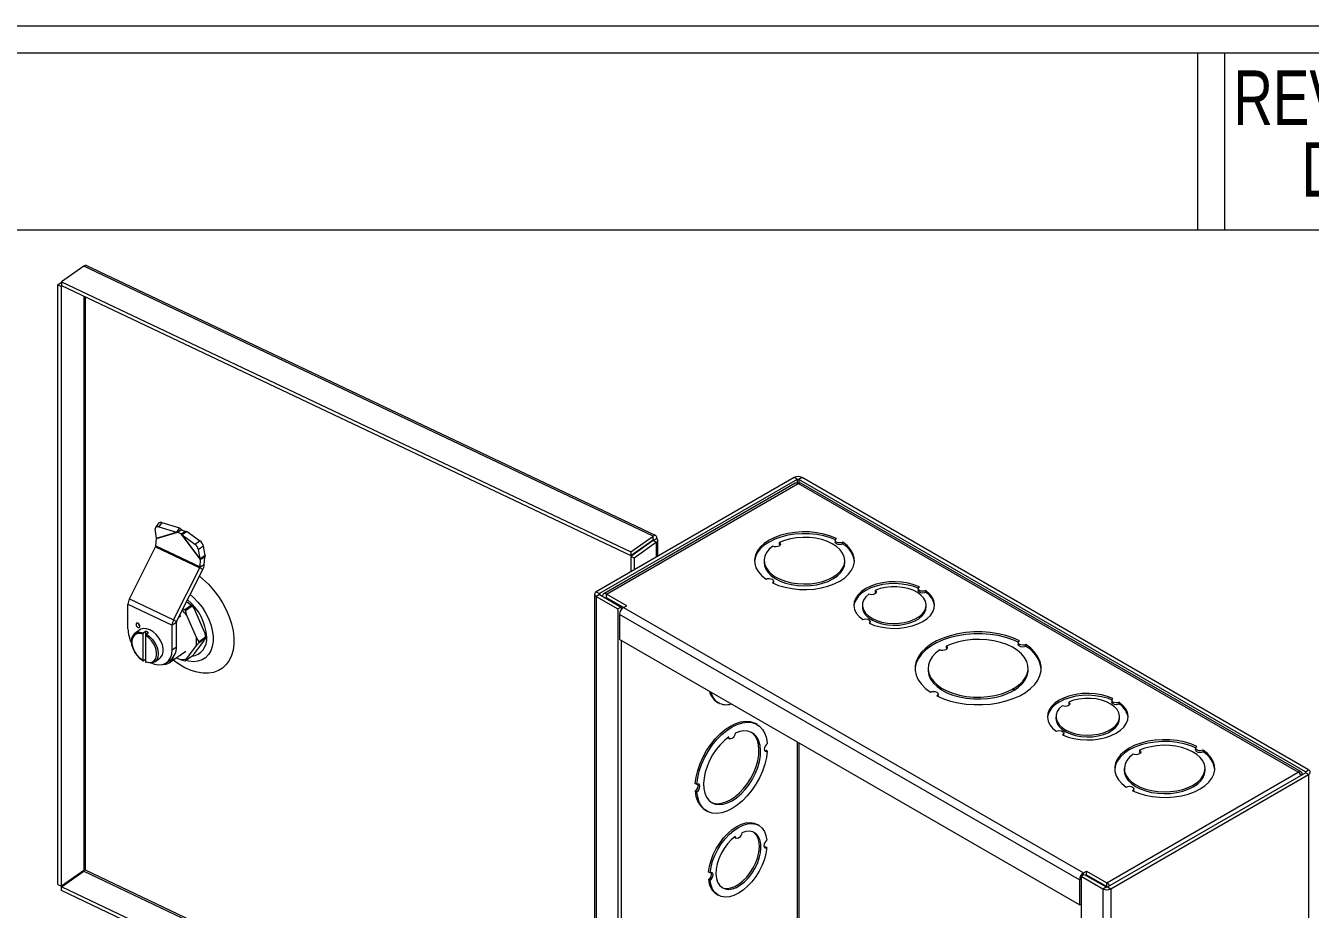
# Model space of a CAD drawing. Header units: inches. Extents: x 0.8 to 54.4, y 0.9 to 35.
# Drawn here: x 38.81 to 48.38, y 28.41 to 34.99 of the extents above; entities that cross this region are included whole.
import ezdxf

# ---------------------------------------------------------------- set-up
doc = ezdxf.new("R2010")
doc.units = ezdxf.units.IN
doc.header["$LTSCALE"] = 3.25
doc.header["$MEASUREMENT"] = 0
doc.styles.add('SLDTEXTSTYLE0', font='TXT', dxfattribs={"width": 0.75})

# ---------------------------------------------------------------- blocks, each defined once
blk = doc.blocks.new('SW_NOTE_3')
at = {"color": 0, "linetype": 'Continuous', "lineweight": 0, "ltscale": 3.25, "char_height": 0.40625, "attachment_point": 1, "style": 'SLDTEXTSTYLE0'}
for s, insert in [('REVISION', (0, 0.5237)), ('DATE', (0.5077, -0.0105))]:
    blk.add_mtext(s, dxfattribs=dict(at, insert=insert))

msp = doc.modelspace()

# ---------------------------------------------------------------- linework, layer by layer
at = {"color": 7, "linetype": 'Continuous', "lineweight": 0, "ltscale": 3.25}
for p, q in [((0.8166, 34.993), (54.4416, 34.993)), ((1.0181, 34.7915), (54.2401, 34.7915)), ((47.5386, 33.472), (47.5386, 34.7915)), ((47.7401, 33.472), (47.7401, 34.7915)), ((1.0181, 33.472), (54.2401, 33.472))]:
    msp.add_line(p, q, dxfattribs=at)
at = {"color": 7, "linetype": 'Continuous', "lineweight": 15, "ltscale": 3.25}
for p, q in [((39.2472, 33.2033), (39.0804, 33.0861)), ((43.4846, 31.1928), (39.2472, 33.2033)), ((43.5025, 31.1964), (39.2651, 33.2069)), ((39.0545, 33.0644), (39.0804, 33.0826)), ((39.0804, 33.0861), (39.0804, 33.0587)), ((39.0804, 33.0861), (43.3178, 31.0756)), ((39.0545, 28.599), (39.0545, 33.0644)), ((39.0545, 33.0644), (39.0804, 33.0521)), ((39.0804, 33.0587), (43.3178, 31.0482)), ((39.0804, 33.0521), (39.0861, 33.056)), ((39.0804, 28.5867), (39.0804, 33.0521)), ((44.5333, 31.6282), (43.0602, 30.7778)), ((44.557, 31.6145), (43.0839, 30.7641)), ((44.5419, 31.5859), (43.1163, 30.7629)), ((43.1372, 30.7608), (44.5628, 31.5838)), ((44.557, 31.6145), (44.5333, 31.6282)), ((48.2864, 29.4342), (44.5628, 31.5838)), ((44.5923, 31.6282), (44.5685, 31.6145)), ((48.3397, 29.4375), (44.5685, 31.6145)), ((48.3073, 29.4362), (44.5836, 31.5859)), ((48.3634, 29.4512), (44.5923, 31.6282)), ((39.8034, 31.2882), (39.7812, 31.256)), ((39.8277, 31.2927), (39.8054, 31.2605)), ((39.8277, 31.2927), (39.9596, 31.2539)), ((39.7889, 31.1774), (39.7791, 31.2456)), ((39.783, 31.1188), (39.7866, 31.1739)), ((39.7866, 31.1739), (39.9461, 31.2215)), ((39.7866, 31.1739), (39.7889, 31.1774)), ((39.7889, 31.1774), (39.9373, 31.2217)), ((39.8054, 31.2605), (39.9373, 31.2217)), ((39.9596, 31.2539), (39.9373, 31.2217)), ((39.9373, 31.2217), (39.9461, 31.2215)), ((39.9769, 31.2397), (39.9461, 31.2215)), ((39.9461, 31.2215), (39.9719, 31.2093)), ((39.9596, 31.2539), (39.9769, 31.2397)), ((40.0028, 31.2274), (39.9719, 31.2093)), ((40.1159, 31.0177), (39.9719, 31.2093)), ((39.9719, 31.2093), (39.9796, 31.2016)), ((39.9769, 31.2397), (40.0028, 31.2274)), ((40.0169, 31.2267), (39.9796, 31.2016)), ((40.1136, 31.0233), (39.9796, 31.2016)), ((39.9796, 31.2016), (40.0735, 31.1333)), ((40.0028, 31.2274), (40.0169, 31.2267)), ((40.0169, 31.2267), (40.1108, 31.1584)), ((43.3178, 31.0756), (43.4846, 31.1928)), ((43.4846, 31.1653), (43.4846, 31.1928)), ((43.4898, 31.1623), (43.5106, 31.177)), ((43.5106, 31.177), (43.5111, 31.1773)), ((39.586, 30.7248), (39.7815, 31.1137)), ((39.7815, 31.1137), (40.1109, 30.9574)), ((39.783, 31.1188), (40.1123, 30.9626)), ((40.0735, 31.1333), (40.1108, 31.1584)), ((40.1368, 31.1187), (40.0995, 31.0936)), ((40.1136, 31.0233), (40.0995, 31.0936)), ((40.1508, 31.0484), (40.1368, 31.1187)), ((43.3178, 31.0482), (43.4846, 31.1653)), ((43.4846, 31.1587), (43.3178, 31.0415)), ((43.3178, 31.0756), (43.3178, 31.0482)), ((43.5105, 31.1464), (43.3437, 31.0292)), ((43.4898, 31.1623), (43.4841, 31.165)), ((43.4846, 31.1587), (43.5105, 31.1464)), ((43.52, 31.0433), (43.52, 31.1617)), ((44.4235, 31.1452), (44.4235, 31.1315)), ((44.4235, 31.1315), (44.43, 31.1253)), ((44.8401, 31.1616), (44.8401, 31.1479)), ((44.8968, 31.1334), (44.8968, 31.1471)), ((40.1123, 30.9626), (40.1159, 31.0177)), ((40.1123, 30.9626), (40.1432, 30.9808)), ((40.1508, 31.0484), (40.1136, 31.0233)), ((40.1136, 31.0233), (40.1159, 31.0177)), ((40.1468, 31.0359), (40.1159, 31.0177)), ((40.1432, 30.9808), (40.1468, 31.0359)), ((40.1508, 31.0484), (40.1468, 31.0359)), ((43.3437, 31.0292), (43.3178, 31.0415)), ((43.3178, 31.0415), (43.3178, 30.9266)), ((43.3437, 31.0292), (43.3437, 30.9415)), ((44.3103, 31.0096), (44.3103, 30.9959)), ((44.911, 30.9959), (44.911, 31.0096)), ((39.9153, 30.5686), (40.1109, 30.9574)), ((39.9372, 30.5558), (40.1327, 30.9446)), ((40.1327, 30.9446), (40.1109, 30.9574)), ((44.3812, 30.8438), (44.3807, 30.8405)), ((44.3812, 30.8438), (44.3812, 30.8576)), ((45.137, 30.7885), (45.137, 30.7748)), ((45.4575, 30.8016), (45.4575, 30.7879)), ((39.586, 30.7248), (39.9153, 30.5686)), ((40.0238, 30.6953), (40.0105, 30.7016)), ((40.0238, 30.6953), (40.0487, 30.6774)), ((43.048, 30.7608), (43.048, 26.3379)), ((43.0602, 30.7778), (43.0839, 30.7641)), ((43.0839, 30.7575), (43.0602, 30.7438)), ((43.0602, 30.7438), (43.2222, 30.6503)), ((43.0602, 30.7438), (43.0602, 26.3209)), ((43.0839, 30.7575), (43.246, 30.664)), ((43.2873, 30.6741), (43.1372, 30.7608)), ((43.1372, 30.7334), (43.1372, 30.7608)), ((43.2636, 30.6604), (43.1372, 30.7334)), ((45.137, 30.7748), (45.1431, 30.7689)), ((45.5139, 30.7733), (45.5139, 30.787)), ((39.5754, 30.6846), (39.9047, 30.5283)), ((39.5754, 30.5027), (39.5754, 30.6846)), ((39.9543, 30.5898), (39.9694, 30.6004)), ((39.9995, 30.6429), (39.9834, 30.6477)), ((40.0487, 30.6774), (39.9995, 30.6429)), ((40.0033, 30.6388), (40.0525, 30.6733)), ((40.0132, 30.6005), (40.0033, 30.6388)), ((40.0844, 30.4364), (40.0132, 30.6005)), ((40.0525, 30.6733), (40.0727, 30.6423)), ((40.1439, 30.4782), (40.0727, 30.6423)), ((43.246, 30.664), (43.2222, 30.6503)), ((43.2222, 30.6503), (43.2222, 26.2273)), ((46.6575, 28.6331), (43.2341, 30.6093)), ((43.2341, 30.6093), (43.2341, 30.4223)), ((43.246, 30.664), (43.246, 30.6435)), ((43.2636, 30.6604), (43.2873, 30.6741)), ((43.2636, 30.6604), (46.687, 28.6841)), ((45.042, 30.679), (45.042, 30.6653)), ((45.516, 30.6653), (45.516, 30.679)), ((39.9357, 30.5501), (39.9047, 30.5283)), ((39.9047, 30.3464), (39.9047, 30.5283)), ((39.9153, 30.5686), (39.9372, 30.5558)), ((39.9357, 30.3681), (39.9357, 30.5501)), ((45.1005, 30.5427), (45.1001, 30.5397)), ((45.1005, 30.5427), (45.1005, 30.5564)), ((39.6644, 30.4939), (39.6276, 30.468)), ((39.6855, 30.462), (39.6855, 30.2666)), ((39.6907, 30.4723), (39.7068, 30.4837)), ((39.7068, 30.4837), (39.7068, 30.2749)), ((39.7073, 30.2562), (39.7073, 30.4517)), ((39.7286, 30.4734), (39.7124, 30.462)), ((40.0727, 30.322), (40.1439, 30.4185)), ((40.1046, 30.4054), (40.0844, 30.4364)), ((40.1537, 30.4399), (40.1046, 30.4054)), ((40.1046, 30.4007), (40.1537, 30.4353)), ((40.1439, 30.4782), (40.1537, 30.4399)), ((40.1537, 30.4353), (40.1439, 30.4185)), ((46.6575, 28.446), (43.2341, 30.4223)), ((43.246, 30.4154), (43.246, 26.4485)), ((39.8843, 30.2502), (40.0064, 30.336)), ((39.9047, 30.3464), (39.9357, 30.3681)), ((40.0132, 30.2802), (40.0844, 30.3767)), ((40.0727, 30.322), (40.0525, 30.298)), ((40.0844, 30.3767), (40.1046, 30.4007)), ((45.665, 30.3732), (45.665, 30.3595)), ((46.2015, 30.3997), (46.2015, 30.386)), ((46.2585, 30.3717), (46.2585, 30.3854)), ((39.7068, 30.2749), (39.6907, 30.2635)), ((39.7033, 30.2724), (39.7073, 30.2695)), ((39.7755, 30.2575), (39.8123, 30.2833)), ((39.8409, 30.2391), (39.8473, 30.236)), ((39.8626, 30.2501), (39.8935, 30.2719)), ((39.9364, 30.2868), (39.9643, 30.2736)), ((39.9643, 30.2736), (39.9995, 30.2629)), ((40.0525, 30.298), (40.0033, 30.2634)), ((40.0033, 30.2634), (40.0132, 30.2802)), ((45.5309, 30.208), (45.5309, 30.1943)), ((46.2757, 30.1943), (46.2757, 30.208)), ((46.1638, 30.0544), (46.1638, 30.0407)), ((46.1695, 30.0577), (46.1695, 30.044)), ((43.9576, 29.9583), (43.9694, 29.9515)), ((45.6051, 30.0026), (45.6045, 29.9989)), ((45.6051, 30.0026), (45.6051, 30.0163)), ((46.5772, 29.9572), (46.5772, 29.9435)), ((46.5772, 29.9435), (46.5833, 29.9375)), ((46.8977, 29.9702), (46.8977, 29.9565)), ((46.9541, 29.9419), (46.9541, 29.9557)), ((46.4822, 29.8476), (46.4822, 29.8339)), ((46.9561, 29.8339), (46.9561, 29.8476)), ((44.2579, 29.79), (44.246, 29.7968)), ((44.0429, 29.6902), (44.0406, 29.6921)), ((44.0429, 29.6902), (44.0548, 29.6834)), ((46.5406, 29.7113), (46.5402, 29.7084)), ((46.5406, 29.7113), (46.5406, 29.725)), ((44.334, 29.5912), (44.3221, 29.5981)), ((47.1046, 29.5974), (47.1046, 29.5837)), ((47.1046, 29.5837), (47.1111, 29.5775)), ((47.5212, 29.6138), (47.5212, 29.6001)), ((47.5779, 29.5857), (47.5779, 29.5994)), ((46.9914, 29.4618), (46.9914, 29.4481)), ((47.5921, 29.4481), (47.5921, 29.4618)), ((48.3397, 29.4375), (48.3634, 29.4512)), ((46.8609, 28.6112), (48.2864, 29.4342)), ((46.8666, 28.5804), (48.3397, 29.4308)), ((46.8904, 28.5667), (48.3634, 29.4171)), ((48.3634, 29.4171), (48.3397, 29.4308)), ((48.3634, 29.4171), (48.3634, 24.9942)), ((43.8095, 29.3437), (43.7976, 29.3505)), ((43.8095, 29.2885), (43.7976, 29.2953)), ((47.0623, 29.2961), (47.0618, 29.2927)), ((47.0623, 29.2961), (47.0623, 29.3098)), ((43.8737, 29.1518), (43.8856, 29.1449)), ((44.2698, 29.0387), (44.2579, 29.0456)), ((44.0908, 28.9496), (44.0889, 28.951)), ((44.0908, 28.9496), (44.1027, 28.9428)), ((44.3102, 28.8772), (44.3188, 28.8797)), ((44.3306, 28.8728), (44.3188, 28.8797)), ((39.2472, 28.7038), (39.0804, 28.5867)), ((39.0804, 28.58), (39.2472, 28.6972)), ((43.9086, 28.6844), (43.8967, 28.6912)), ((46.687, 28.6841), (46.7107, 28.6979)), ((46.7107, 28.6979), (46.8609, 28.6112)), ((46.7107, 28.6704), (46.7107, 28.6979)), ((39.0545, 28.599), (39.0804, 28.5867)), ((43.9086, 28.6292), (43.8967, 28.636)), ((46.6575, 28.6331), (46.6575, 28.446)), ((46.6694, 28.6603), (46.6931, 28.674)), ((46.6694, 28.6603), (46.8314, 28.5667)), ((46.6694, 28.6603), (46.6694, 24.2373)), ((46.6931, 28.674), (46.8551, 28.5804)), ((46.705, 28.6671), (46.7107, 28.6704)), ((46.7107, 28.6704), (46.8609, 28.5838)), ((46.8609, 28.5838), (46.8609, 28.6112)), ((43.048, 26.6975), (39.0804, 28.58)), ((39.0804, 28.5526), (39.0804, 28.58)), ((43.048, 26.6701), (39.0804, 28.5526)), ((43.9576, 28.5253), (43.9694, 28.5185)), ((46.8314, 28.5667), (46.8551, 28.5804)), ((46.8314, 28.5667), (46.8314, 24.1438)), ((46.8666, 28.5804), (46.8904, 28.5667)), ((46.8904, 28.5667), (46.8904, 24.1438)), ((46.6575, 28.446), (46.6694, 28.4528))]:
    msp.add_line(p, q, dxfattribs=at)
at = {"color": 8, "linetype": 'Continuous', "lineweight": 15, "ltscale": 3.25}
for p, q in [((39.2472, 32.9795), (39.2472, 28.7038)), ((39.2587, 28.7045), (39.2587, 32.9741)), ((44.557, 31.6145), (44.557, 31.5865)), ((44.5685, 31.6145), (44.5685, 31.5865)), ((43.4835, 31.1646), (43.4835, 31.1579)), ((43.5105, 31.0378), (43.5105, 31.1464)), ((43.0839, 30.7641), (43.0839, 30.7575)), ((43.1372, 30.7334), (43.1314, 30.7301)), ((44.557, 29.6585), (44.557, 27.3579)), ((44.5685, 29.6519), (44.5685, 27.3579)), ((48.3397, 29.4375), (48.3397, 29.4308)), ((39.2472, 28.6972), (43.048, 26.8938)), ((43.048, 26.9066), (39.2587, 28.7045)), ((46.6694, 28.6399), (46.6575, 28.6331)), ((46.687, 28.6704), (46.687, 28.6841))]:
    msp.add_line(p, q, dxfattribs=at)
at = {"color": 7, "linetype": 'Continuous', "lineweight": 15, "ltscale": 3.25, "flags": 128}
for points in [[(39.8054, 31.2605), (39.7997, 31.2618), (39.7943, 31.2621), (39.7895, 31.2614), (39.7854, 31.2598), (39.7822, 31.2573), (39.7801, 31.254), (39.779, 31.2501), (39.7791, 31.2456)], [(43.5111, 31.1773), (43.5106, 31.1836), (43.5091, 31.1889), (43.5066, 31.1931), (43.5033, 31.1959), (43.4993, 31.1974), (43.4947, 31.1973), (43.4898, 31.1957), (43.4846, 31.1928)], [(44.8406, 31.1649), (44.8042, 31.1795), (44.7551, 31.194), (44.703, 31.2041), (44.6487, 31.2097), (44.5937, 31.2106), (44.539, 31.2068), (44.4859, 31.1984), (44.4356, 31.1856), (44.389, 31.1686), (44.3473, 31.1479), (44.3114, 31.1238), (44.282, 31.0969), (44.2597, 31.0678), (44.2452, 31.0372), (44.2386, 31.0056), (44.2384, 31.0027)], [(44.849, 31.1748), (44.8042, 31.1932), (44.7551, 31.2077), (44.703, 31.2178), (44.6487, 31.2234), (44.5937, 31.2243), (44.539, 31.2205), (44.4859, 31.2121), (44.4356, 31.1993), (44.389, 31.1823), (44.3473, 31.1616), (44.3114, 31.1375), (44.282, 31.1106), (44.2597, 31.0815), (44.2452, 31.0509), (44.2386, 31.0193), (44.2402, 30.9876), (44.2499, 30.9563), (44.2674, 30.9261), (44.2925, 30.8978), (44.3245, 30.872)], [(44.3757, 31.1176), (44.349, 31.0947), (44.3289, 31.0696), (44.3159, 31.0431), (44.3105, 31.0156), (44.3126, 30.988), (44.3223, 30.961), (44.3393, 30.9352), (44.3632, 30.9113), (44.3934, 30.8899), (44.429, 30.8715), (44.4693, 30.8566), (44.5132, 30.8456), (44.5595, 30.8387), (44.6071, 30.8362), (44.6549, 30.8381), (44.7015, 30.8443), (44.7457, 30.8547), (44.7866, 30.8691), (44.823, 30.887), (44.854, 30.908), (44.8789, 30.9316), (44.8969, 30.9571), (44.9077, 30.984), (44.911, 31.0116), (44.9066, 31.0391), (44.8947, 31.0658), (44.8757, 31.0912), (44.8499, 31.1144), (44.818, 31.135), (44.7809, 31.1524), (44.7395, 31.1662), (44.6948, 31.176), (44.6479, 31.1816), (44.6001, 31.1828), (44.5526, 31.1797), (44.5066, 31.1722), (44.4632, 31.1606), (44.4235, 31.1452)], [(44.8968, 31.1471), (44.8858, 31.1433), (44.8732, 31.142), (44.8607, 31.1436), (44.85, 31.1478), (44.8428, 31.1539), (44.8401, 31.1611), (44.8423, 31.1684), (44.849, 31.1748)], [(43.4898, 31.1623), (43.4897, 31.1636), (43.4894, 31.1646), (43.4889, 31.1654), (43.4883, 31.166), (43.4875, 31.1662), (43.4866, 31.1662), (43.4856, 31.1659), (43.4846, 31.1653)], [(44.3723, 30.8444), (44.4171, 30.8259), (44.4661, 30.8114), (44.5183, 30.8013), (44.5725, 30.7957), (44.6276, 30.7948), (44.6822, 30.7986), (44.7353, 30.807), (44.7857, 30.8198), (44.8323, 30.8368), (44.874, 30.8576), (44.9099, 30.8816), (44.9393, 30.9085), (44.9615, 30.9376), (44.9761, 30.9682), (44.9827, 30.9998), (44.9811, 31.0316), (44.9714, 31.0629), (44.9539, 31.093), (44.9288, 31.1213), (44.8968, 31.1471)], [(44.4235, 31.1452), (44.4301, 31.1389), (44.4321, 31.1316), (44.4293, 31.1244), (44.4222, 31.1184), (44.4117, 31.1142), (44.3992, 31.1126), (44.3866, 31.1138), (44.3757, 31.1176)], [(44.8968, 31.1334), (44.8858, 31.1296), (44.8732, 31.1283), (44.8607, 31.1299), (44.85, 31.134), (44.8428, 31.1402), (44.8401, 31.1474), (44.8401, 31.1479)], [(44.3103, 30.9959), (44.3126, 30.9743), (44.3223, 30.9473), (44.3393, 30.9215), (44.3632, 30.8976), (44.3934, 30.8761), (44.429, 30.8577), (44.4693, 30.8429), (44.5132, 30.8318), (44.5595, 30.825), (44.6071, 30.8225), (44.6549, 30.8244), (44.7015, 30.8306), (44.7457, 30.841), (44.7866, 30.8553), (44.823, 30.8732), (44.854, 30.8943), (44.8789, 30.9179), (44.8969, 30.9434), (44.9077, 30.9703), (44.911, 30.9959)], [(40.1073, 30.894), (40.1331, 30.8728), (40.1746, 30.8338), (40.2133, 30.7906), (40.2487, 30.744), (40.2802, 30.6946), (40.3073, 30.6434), (40.3295, 30.5912), (40.3465, 30.5387), (40.358, 30.487), (40.3638, 30.4368), (40.3638, 30.3889), (40.358, 30.3442), (40.3465, 30.3033), (40.3295, 30.267), (40.3073, 30.2358), (40.2802, 30.2103), (40.2487, 30.1909), (40.2133, 30.1778), (40.1746, 30.1714), (40.1331, 30.1717), (40.0897, 30.1787), (40.045, 30.1922), (39.9997, 30.2122), (39.9547, 30.2382), (39.9113, 30.2691)], [(44.3245, 30.872), (44.3354, 30.8759), (44.3481, 30.8771), (44.3606, 30.8755), (44.3713, 30.8714), (44.3784, 30.8652), (44.3812, 30.858), (44.379, 30.8507), (44.3723, 30.8444)], [(45.4661, 30.8146), (45.4258, 30.8303), (45.3816, 30.842), (45.3347, 30.8494), (45.2864, 30.8523), (45.2379, 30.8508), (45.1904, 30.8447), (45.1453, 30.8343), (45.1037, 30.8198), (45.0666, 30.8016), (45.0351, 30.7802), (45.0101, 30.7562), (44.992, 30.7301), (44.9815, 30.7028), (44.9787, 30.6747), (44.9839, 30.6468), (44.9967, 30.6198), (45.017, 30.5943), (45.0441, 30.571)], [(45.4579, 30.8046), (45.4258, 30.8166), (45.3816, 30.8283), (45.3347, 30.8357), (45.2864, 30.8386), (45.2379, 30.8371), (45.1904, 30.831), (45.1453, 30.8206), (45.1037, 30.8061), (45.0666, 30.7879), (45.0351, 30.7665), (45.0101, 30.7425), (44.992, 30.7164), (44.9815, 30.689), (44.9789, 30.6721)], [(45.0893, 30.761), (45.0667, 30.7398), (45.0512, 30.7167), (45.0431, 30.6923), (45.0429, 30.6675), (45.0504, 30.643), (45.0654, 30.6197), (45.0875, 30.5984), (45.1159, 30.5798), (45.1496, 30.5644), (45.1876, 30.5528), (45.2286, 30.5453), (45.2713, 30.5423), (45.3143, 30.5437), (45.356, 30.5496), (45.3953, 30.5598), (45.4307, 30.5739), (45.4611, 30.5914), (45.4855, 30.6119), (45.5031, 30.6345), (45.5133, 30.6587), (45.5159, 30.6834), (45.5106, 30.7081), (45.4977, 30.7318), (45.4775, 30.7537), (45.4509, 30.7732), (45.4186, 30.7896), (45.3817, 30.8023), (45.3414, 30.811), (45.299, 30.8153), (45.256, 30.8152), (45.2138, 30.8105), (45.1737, 30.8015), (45.137, 30.7885)], [(45.137, 30.7885), (45.1434, 30.7822), (45.1453, 30.775), (45.1425, 30.7679), (45.1354, 30.7619), (45.1249, 30.7578), (45.1126, 30.7562), (45.1002, 30.7573), (45.0893, 30.761)], [(45.5139, 30.787), (45.503, 30.7833), (45.4904, 30.7821), (45.478, 30.7837), (45.4674, 30.7878), (45.4603, 30.7939), (45.4575, 30.8011), (45.4596, 30.8083), (45.4661, 30.8146)], [(45.5139, 30.7733), (45.503, 30.7695), (45.4904, 30.7684), (45.478, 30.77), (45.4674, 30.7741), (45.4603, 30.7802), (45.4575, 30.7873), (45.4575, 30.7879)], [(45.0919, 30.5434), (45.1322, 30.5277), (45.1764, 30.516), (45.2233, 30.5086), (45.2716, 30.5057), (45.3201, 30.5072), (45.3676, 30.5133), (45.4127, 30.5237), (45.4543, 30.5382), (45.4914, 30.5564), (45.5229, 30.5778), (45.548, 30.6018), (45.566, 30.6279), (45.5765, 30.6553), (45.5793, 30.6833), (45.5741, 30.7112), (45.5613, 30.7382), (45.541, 30.7637), (45.5139, 30.787)], [(45.042, 30.6653), (45.0429, 30.6537), (45.0504, 30.6293), (45.0654, 30.606), (45.0875, 30.5847), (45.1159, 30.5661), (45.1496, 30.5507), (45.1876, 30.5391), (45.2286, 30.5316), (45.2713, 30.5286), (45.3143, 30.53), (45.356, 30.5359), (45.3953, 30.5461), (45.4307, 30.5602), (45.4611, 30.5777), (45.4855, 30.5982), (45.5031, 30.6208), (45.5133, 30.6449), (45.516, 30.6653)], [(39.6499, 30.5129), (39.6553, 30.5114), (39.6599, 30.5125), (39.663, 30.5159), (39.6641, 30.5212), (39.663, 30.5274), (39.6599, 30.5338), (39.6553, 30.5392), (39.6499, 30.543), (39.6444, 30.5444), (39.6398, 30.5433), (39.6367, 30.5399), (39.6356, 30.5347), (39.6367, 30.5284), (39.6398, 30.5221), (39.6444, 30.5166), (39.6499, 30.5129)], [(39.8123, 30.2833), (39.8201, 30.2901), (39.8313, 30.3073), (39.837, 30.3291), (39.837, 30.3545), (39.8313, 30.3818), (39.8201, 30.4095), (39.8042, 30.436), (39.7845, 30.4597), (39.7621, 30.4793), (39.7383, 30.4936), (39.7145, 30.5019), (39.6921, 30.5035), (39.6724, 30.4985), (39.6644, 30.4939)], [(45.0441, 30.571), (45.055, 30.5748), (45.0676, 30.5759), (45.08, 30.5743), (45.0906, 30.5702), (45.0977, 30.5641), (45.1005, 30.5569), (45.0984, 30.5497), (45.0919, 30.5434)], [(39.6907, 30.2635), (39.6672, 30.2805), (39.6457, 30.3024), (39.6275, 30.3278), (39.6137, 30.3553), (39.6051, 30.3832), (39.6021, 30.4099), (39.6051, 30.4338), (39.6137, 30.4536), (39.6275, 30.468), (39.6457, 30.4761), (39.6672, 30.4776), (39.6907, 30.4723)], [(39.6855, 30.462), (39.6617, 30.4669), (39.6403, 30.4643), (39.6229, 30.4544), (39.6105, 30.4379), (39.6041, 30.4159), (39.6041, 30.39), (39.6105, 30.3619), (39.6229, 30.3336), (39.6403, 30.3071), (39.6617, 30.2842), (39.6855, 30.2666)], [(39.7073, 30.2562), (39.731, 30.2514), (39.7524, 30.254), (39.7699, 30.2639), (39.7823, 30.2804), (39.7887, 30.3024), (39.7887, 30.3283), (39.7823, 30.3564), (39.7699, 30.3846), (39.7524, 30.4111), (39.731, 30.434), (39.7073, 30.4517)], [(39.7124, 30.462), (39.7359, 30.445), (39.7574, 30.4231), (39.7756, 30.3977), (39.7894, 30.3702), (39.798, 30.3423), (39.8009, 30.3156), (39.798, 30.2917), (39.7894, 30.2719), (39.7756, 30.2575), (39.7574, 30.2494), (39.7359, 30.2479), (39.7124, 30.2532)], [(46.2022, 30.4035), (46.1619, 30.4207), (46.1087, 30.4381), (46.0521, 30.4515), (45.9929, 30.4605), (45.9323, 30.4649), (45.8711, 30.4648), (45.8105, 30.4601), (45.7515, 30.4509), (45.695, 30.4373), (45.6421, 30.4196), (45.5936, 30.3981), (45.5503, 30.3731), (45.5131, 30.3451), (45.4824, 30.3146), (45.4589, 30.282), (45.443, 30.2479), (45.4348, 30.2129), (45.4338, 30.2012)], [(46.2106, 30.4131), (46.1619, 30.4344), (46.1087, 30.4518), (46.0521, 30.4652), (45.9929, 30.4742), (45.9323, 30.4786), (45.8711, 30.4785), (45.8105, 30.4738), (45.7515, 30.4646), (45.695, 30.451), (45.6421, 30.4333), (45.5936, 30.4118), (45.5503, 30.3869), (45.5131, 30.3589), (45.4824, 30.3283), (45.4589, 30.2957), (45.443, 30.2616), (45.4348, 30.2266), (45.4346, 30.1913), (45.4423, 30.1563), (45.4579, 30.1222), (45.481, 30.0895), (45.5113, 30.0588), (45.5482, 30.0306)], [(46.1695, 30.0577), (46.2043, 30.0814), (46.2328, 30.1078), (46.2544, 30.1363), (46.2686, 30.1663), (46.2752, 30.1971), (46.2741, 30.2282), (46.2652, 30.2589), (46.2487, 30.2885), (46.225, 30.3164), (46.1945, 30.342), (46.158, 30.3649), (46.1161, 30.3845), (46.0698, 30.4003), (46.02, 30.4122), (45.9678, 30.4198), (45.9142, 30.4229), (45.8604, 30.4216), (45.8075, 30.4158), (45.7566, 30.4056), (45.7088, 30.3913), (45.665, 30.3732)], [(46.2585, 30.3854), (46.2475, 30.3815), (46.2348, 30.3802), (46.2222, 30.3818), (46.2115, 30.3859), (46.2042, 30.3921), (46.2015, 30.3994), (46.2038, 30.4067), (46.2106, 30.4131)], [(39.7461, 30.2477), (39.7722, 30.2386), (39.8031, 30.2338), (39.8315, 30.2364), (39.8565, 30.2462), (39.877, 30.2629), (39.8922, 30.2857), (39.9016, 30.314), (39.9047, 30.3464)], [(45.6172, 30.3456), (45.5858, 30.3204), (45.561, 30.2927), (45.5435, 30.2633), (45.5334, 30.2328), (45.5311, 30.2017), (45.5365, 30.1708), (45.5497, 30.1407), (45.5702, 30.1119), (45.5977, 30.0852), (45.6316, 30.061), (45.6712, 30.0399), (45.7156, 30.0224), (45.764, 30.0087), (45.8152, 29.9992), (45.8684, 29.994), (45.9222, 29.9933), (45.9757, 29.9972), (46.0276, 30.0054), (46.0769, 30.0179), (46.1226, 30.0343), (46.1638, 30.0544)], [(45.596, 30.003), (45.6448, 29.9817), (45.6979, 29.9642), (45.7546, 29.9509), (45.8137, 29.9419), (45.8744, 29.9374), (45.9355, 29.9376), (45.9961, 29.9423), (46.0552, 29.9515), (46.1116, 29.9651), (46.1646, 29.9828), (46.2131, 30.0043), (46.2563, 30.0292), (46.2936, 30.0572), (46.3242, 30.0878), (46.3477, 30.1204), (46.3637, 30.1545), (46.3718, 30.1894), (46.3721, 30.2248), (46.3643, 30.2598), (46.3488, 30.2939), (46.3256, 30.3266), (46.2954, 30.3573), (46.2585, 30.3854)], [(45.665, 30.3732), (45.6717, 30.3669), (45.6738, 30.3596), (45.6711, 30.3524), (45.6639, 30.3462), (45.6533, 30.3421), (45.6408, 30.3405), (45.6281, 30.3418), (45.6172, 30.3456)], [(45.665, 30.3595), (45.6717, 30.3532), (45.6717, 30.3532)], [(46.2585, 30.3717), (46.2475, 30.3678), (46.2348, 30.3665), (46.2222, 30.368), (46.2115, 30.3722), (46.2042, 30.3784), (46.2015, 30.3857), (46.2015, 30.386)], [(45.5309, 30.1943), (45.5311, 30.188), (45.5365, 30.1571), (45.5497, 30.1269), (45.5702, 30.0982), (45.5977, 30.0715), (45.6316, 30.0473), (45.6712, 30.0262), (45.7156, 30.0087), (45.764, 29.995), (45.8152, 29.9854), (45.8684, 29.9803), (45.9222, 29.9796), (45.9757, 29.9834), (46.0276, 29.9917), (46.0769, 30.0041), (46.1226, 30.0206), (46.1638, 30.0407)], [(46.1695, 30.044), (46.2043, 30.0677), (46.2328, 30.0941), (46.2544, 30.1226), (46.2686, 30.1526), (46.2752, 30.1834), (46.2757, 30.1943)], [(45.5482, 30.0306), (45.5591, 30.0346), (45.5719, 30.0359), (45.5845, 30.0343), (45.5952, 30.0302), (45.6024, 30.024), (45.6051, 30.0167), (45.6029, 30.0093), (45.596, 30.003)], [(46.1638, 30.0544), (46.1629, 30.0551), (46.1626, 30.056), (46.1629, 30.0569), (46.1638, 30.0577), (46.1651, 30.0582), (46.1666, 30.0584), (46.1682, 30.0582), (46.1695, 30.0577)], [(46.9063, 29.9833), (46.8659, 29.9989), (46.8217, 30.0106), (46.7749, 30.018), (46.7265, 30.021), (46.678, 30.0194), (46.6306, 30.0133), (46.5854, 30.0029), (46.5438, 29.9884), (46.5068, 29.9702), (46.4753, 29.9489), (46.4502, 29.9248), (46.4322, 29.8988), (46.4216, 29.8714), (46.4189, 29.8434), (46.424, 29.8155), (46.4369, 29.7884), (46.4571, 29.7629), (46.4842, 29.7396)], [(46.8981, 29.9732), (46.8659, 29.9852), (46.8217, 29.9969), (46.7749, 30.0043), (46.7265, 30.0073), (46.678, 30.0057), (46.6306, 29.9996), (46.5854, 29.9892), (46.5438, 29.9747), (46.5068, 29.9565), (46.4753, 29.9351), (46.4502, 29.9111), (46.4322, 29.8851), (46.4216, 29.8577), (46.419, 29.8408)], [(46.5294, 29.9296), (46.5069, 29.9084), (46.4913, 29.8853), (46.4833, 29.8609), (46.483, 29.8361), (46.4905, 29.8116), (46.5055, 29.7884), (46.5276, 29.7671), (46.556, 29.7484), (46.5897, 29.733), (46.6278, 29.7214), (46.6688, 29.7139), (46.7115, 29.7109), (46.7544, 29.7123), (46.7962, 29.7183), (46.8354, 29.7284), (46.8708, 29.7425), (46.9012, 29.7601), (46.9256, 29.7805), (46.9433, 29.8032), (46.9535, 29.8273), (46.956, 29.8521), (46.9507, 29.8767), (46.9378, 29.9004), (46.9177, 29.9223), (46.891, 29.9418), (46.8587, 29.9582), (46.8218, 29.9709), (46.7815, 29.9796), (46.7391, 29.9839), (46.6961, 29.9838), (46.6539, 29.9791), (46.6138, 29.9702), (46.5772, 29.9572)], [(46.5772, 29.9572), (46.5835, 29.9509), (46.5854, 29.9437), (46.5826, 29.9366), (46.5755, 29.9305), (46.5651, 29.9264), (46.5528, 29.9248), (46.5403, 29.9259), (46.5294, 29.9296)], [(46.532, 29.712), (46.5724, 29.6964), (46.6165, 29.6847), (46.6634, 29.6772), (46.7118, 29.6743), (46.7603, 29.6759), (46.8077, 29.682), (46.8529, 29.6924), (46.8945, 29.7069), (46.9315, 29.725), (46.963, 29.7464), (46.9881, 29.7704), (47.0061, 29.7965), (47.0167, 29.8239), (47.0194, 29.8519), (47.0143, 29.8798), (47.0014, 29.9069), (46.9812, 29.9324), (46.9541, 29.9557)], [(46.9541, 29.9557), (46.9431, 29.9519), (46.9306, 29.9507), (46.9181, 29.9523), (46.9076, 29.9564), (46.9004, 29.9625), (46.8977, 29.9697), (46.8997, 29.9769), (46.9063, 29.9833)], [(46.9541, 29.9419), (46.9431, 29.9382), (46.9306, 29.937), (46.9181, 29.9386), (46.9076, 29.9427), (46.9004, 29.9488), (46.8977, 29.956), (46.8977, 29.9565)], [(46.4822, 29.8339), (46.483, 29.8224), (46.4905, 29.7979), (46.5055, 29.7747), (46.5276, 29.7534), (46.556, 29.7347), (46.5897, 29.7193), (46.6278, 29.7077), (46.6688, 29.7002), (46.7115, 29.6972), (46.7544, 29.6986), (46.7962, 29.7045), (46.8354, 29.7147), (46.8708, 29.7288), (46.9012, 29.7464), (46.9256, 29.7668), (46.9433, 29.7894), (46.9535, 29.8136), (46.9561, 29.8339)], [(43.7976, 29.3505), (43.804, 29.3986), (43.816, 29.4483), (43.8333, 29.4985), (43.8556, 29.5483), (43.8823, 29.5964), (43.9129, 29.6418), (43.9468, 29.6836), (43.9831, 29.7208), (44.021, 29.7527), (44.0599, 29.7784), (44.0987, 29.7975), (44.1367, 29.8095), (44.173, 29.8142), (44.2068, 29.8115), (44.2374, 29.8014), (44.246, 29.7968)], [(43.8095, 29.3437), (43.8159, 29.3917), (43.8279, 29.4414), (43.8452, 29.4917), (43.8675, 29.5414), (43.8942, 29.5895), (43.9248, 29.635), (43.9586, 29.6768), (43.9949, 29.714), (44.0329, 29.7458), (44.0717, 29.7715), (44.1106, 29.7906), (44.1485, 29.8027), (44.1848, 29.8074), (44.2187, 29.8046), (44.2493, 29.7945), (44.276, 29.7773), (44.2983, 29.7532), (44.3156, 29.723), (44.3276, 29.6871), (44.334, 29.6465)], [(44.0478, 29.6974), (44.0146, 29.6707), (43.9829, 29.6389), (43.9534, 29.6028), (43.9269, 29.5632), (43.9041, 29.5212), (43.8855, 29.4779), (43.8717, 29.4342), (43.8629, 29.3915), (43.8594, 29.3506), (43.8613, 29.3127), (43.8686, 29.2787), (43.881, 29.2496), (43.8982, 29.2259), (43.9198, 29.2084), (43.9453, 29.1974), (43.974, 29.1933), (44.0052, 29.1961), (44.038, 29.2059), (44.0717, 29.2222), (44.1054, 29.2448), (44.1383, 29.273), (44.1695, 29.3061), (44.1982, 29.3434), (44.2237, 29.3838), (44.2453, 29.4263), (44.2625, 29.4698), (44.2749, 29.5133), (44.2822, 29.5557), (44.2841, 29.5958), (44.2806, 29.6326), (44.2718, 29.6652), (44.258, 29.6929), (44.2394, 29.7148), (44.2166, 29.7304), (44.1901, 29.7394), (44.1606, 29.7415), (44.1288, 29.7366), (44.0956, 29.725)], [(46.4842, 29.7396), (46.4951, 29.7434), (46.5077, 29.7446), (46.5202, 29.743), (46.5307, 29.7388), (46.5379, 29.7328), (46.5406, 29.7256), (46.5386, 29.7183), (46.532, 29.712)], [(43.9158, 29.211), (43.9334, 29.2043), (43.9621, 29.2002), (43.9933, 29.203), (44.0262, 29.2127), (44.0599, 29.2291), (44.0936, 29.2516), (44.1264, 29.2799), (44.1576, 29.313), (44.1863, 29.3502), (44.2118, 29.3906), (44.2334, 29.4331), (44.2506, 29.4767), (44.263, 29.5202), (44.2703, 29.5625), (44.2722, 29.6026), (44.2687, 29.6394), (44.2599, 29.6721), (44.2461, 29.6997), (44.2275, 29.7217), (44.2158, 29.7308)], [(44.0956, 29.725), (44.0934, 29.7136), (44.0882, 29.7021), (44.0806, 29.6921), (44.0717, 29.6851), (44.0629, 29.6819), (44.0553, 29.6831), (44.05, 29.6885), (44.0478, 29.6974)], [(44.334, 29.6465), (44.3252, 29.6389), (44.3178, 29.6286), (44.3128, 29.6169), (44.3111, 29.6057), (44.3128, 29.5964), (44.3178, 29.5904), (44.3252, 29.5886), (44.334, 29.5912)], [(47.5217, 29.6172), (47.4853, 29.6318), (47.4363, 29.6462), (47.3841, 29.6563), (47.3299, 29.6619), (47.2748, 29.6628), (47.2202, 29.659), (47.1671, 29.6506), (47.1167, 29.6378), (47.0701, 29.6208), (47.0284, 29.6001), (46.9925, 29.576), (46.9631, 29.5491), (46.9409, 29.5201), (46.9263, 29.4894), (46.9197, 29.4579), (46.9195, 29.4549)], [(47.5301, 29.627), (47.4853, 29.6455), (47.4363, 29.6599), (47.3841, 29.6701), (47.3299, 29.6756), (47.2748, 29.6765), (47.2202, 29.6728), (47.1671, 29.6644), (47.1167, 29.6515), (47.0701, 29.6346), (47.0284, 29.6138), (46.9925, 29.5897), (46.9631, 29.5629), (46.9409, 29.5338), (46.9263, 29.5031), (46.9197, 29.4716), (46.9213, 29.4398), (46.931, 29.4085), (46.9485, 29.3784), (46.9736, 29.3501), (47.0056, 29.3242)], [(44.334, 29.5912), (44.3276, 29.5432), (44.3156, 29.4935), (44.2983, 29.4432), (44.276, 29.3935), (44.2493, 29.3454), (44.2187, 29.2999), (44.1848, 29.2582), (44.1485, 29.2209), (44.1106, 29.1891), (44.0717, 29.1634), (44.0329, 29.1443), (43.9949, 29.1323), (43.9586, 29.1276), (43.9248, 29.1303), (43.8942, 29.1404), (43.8675, 29.1577), (43.8452, 29.1817), (43.8279, 29.2119), (43.8159, 29.2478), (43.8095, 29.2885)], [(44.3133, 29.5954), (44.3133, 29.5954), (44.3221, 29.5981)], [(47.0568, 29.5698), (47.0301, 29.5469), (47.01, 29.5219), (46.9971, 29.4953), (46.9916, 29.4679), (46.9937, 29.4403), (47.0034, 29.4132), (47.0204, 29.3874), (47.0443, 29.3635), (47.0745, 29.3421), (47.1101, 29.3237), (47.1504, 29.3088), (47.1943, 29.2978), (47.2406, 29.2909), (47.2883, 29.2884), (47.336, 29.2903), (47.3826, 29.2965), (47.4269, 29.3069), (47.4677, 29.3213), (47.5041, 29.3392), (47.5352, 29.3602), (47.56, 29.3838), (47.578, 29.4094), (47.5888, 29.4363), (47.5921, 29.4638), (47.5877, 29.4913), (47.5759, 29.5181), (47.5568, 29.5434), (47.531, 29.5666), (47.4991, 29.5872), (47.462, 29.6046), (47.4206, 29.6184), (47.3759, 29.6282), (47.329, 29.6338), (47.2812, 29.6351), (47.2337, 29.6319), (47.1877, 29.6244), (47.1443, 29.6128), (47.1046, 29.5974)], [(47.0534, 29.2966), (47.0982, 29.2781), (47.1473, 29.2637), (47.1994, 29.2535), (47.2536, 29.2479), (47.3087, 29.247), (47.3633, 29.2508), (47.4164, 29.2592), (47.4668, 29.272), (47.5134, 29.289), (47.5551, 29.3098), (47.591, 29.3339), (47.6204, 29.3607), (47.6427, 29.3898), (47.6572, 29.4205), (47.6638, 29.452), (47.6622, 29.4838), (47.6525, 29.5151), (47.635, 29.5452), (47.6099, 29.5735), (47.5779, 29.5994)], [(47.1046, 29.5974), (47.1112, 29.5911), (47.1132, 29.5838), (47.1105, 29.5767), (47.1033, 29.5706), (47.0928, 29.5664), (47.0803, 29.5649), (47.0677, 29.566), (47.0568, 29.5698)], [(47.5779, 29.5994), (47.567, 29.5955), (47.5543, 29.5943), (47.5418, 29.5958), (47.5311, 29.6), (47.5239, 29.6061), (47.5212, 29.6134), (47.5234, 29.6207), (47.5301, 29.627)], [(47.5779, 29.5857), (47.567, 29.5818), (47.5543, 29.5806), (47.5418, 29.5821), (47.5311, 29.5863), (47.5239, 29.5924), (47.5212, 29.5996), (47.5212, 29.6001)], [(46.9914, 29.4481), (46.9937, 29.4266), (47.0034, 29.3995), (47.0204, 29.3737), (47.0443, 29.3498), (47.0745, 29.3284), (47.1101, 29.31), (47.1504, 29.2951), (47.1943, 29.2841), (47.2406, 29.2772), (47.2883, 29.2747), (47.336, 29.2766), (47.3826, 29.2828), (47.4269, 29.2932), (47.4677, 29.3076), (47.5041, 29.3255), (47.5352, 29.3465), (47.56, 29.3701), (47.578, 29.3957), (47.5888, 29.4226), (47.5921, 29.4481)], [(43.8095, 29.2885), (43.8183, 29.296), (43.8257, 29.3063), (43.8306, 29.318), (43.8324, 29.3293), (43.8306, 29.3386), (43.8257, 29.3445), (43.8183, 29.3463), (43.8095, 29.3437)], [(47.0056, 29.3242), (47.0165, 29.3281), (47.0292, 29.3293), (47.0417, 29.3277), (47.0524, 29.3236), (47.0596, 29.3175), (47.0623, 29.3102), (47.0601, 29.3029), (47.0534, 29.2966)], [(43.8967, 28.6912), (43.9033, 28.734), (43.9153, 28.7781), (43.9323, 28.8224), (43.9539, 28.8657), (43.9795, 28.907), (44.0085, 28.945), (44.0401, 28.9789), (44.0735, 29.0077), (44.1077, 29.0307), (44.142, 29.0473), (44.1754, 29.057), (44.2069, 29.0596), (44.2359, 29.055), (44.2579, 29.0456)], [(43.9086, 28.6844), (43.9152, 28.7271), (43.9272, 28.7712), (43.9442, 28.8155), (43.9658, 28.8589), (43.9914, 28.9001), (44.0204, 28.9382), (44.052, 28.972), (44.0854, 29.0008), (44.1196, 29.0238), (44.1539, 29.0404), (44.1872, 29.0501), (44.2188, 29.0527), (44.2478, 29.0481), (44.2734, 29.0365), (44.295, 29.0181), (44.3121, 28.9934), (44.324, 28.9631), (44.3306, 28.928)], [(44.0957, 28.9563), (44.0662, 28.9311), (44.0383, 28.9009), (44.0132, 28.8666), (43.9915, 28.8294), (43.9741, 28.7906), (43.9615, 28.7514), (43.9541, 28.713), (43.9521, 28.6768), (43.9556, 28.644), (43.9646, 28.6156), (43.9787, 28.5926), (43.9973, 28.5757), (44.0201, 28.5655), (44.0461, 28.5623), (44.0745, 28.5662), (44.1044, 28.5771), (44.1348, 28.5947), (44.1647, 28.6183), (44.1932, 28.6472), (44.2192, 28.6804), (44.2419, 28.7168), (44.2606, 28.7553), (44.2746, 28.7946), (44.2836, 28.8333), (44.2871, 28.8702), (44.2852, 28.9042), (44.2777, 28.9339), (44.2651, 28.9586), (44.2477, 28.9773), (44.226, 28.9895), (44.2009, 28.9947), (44.1731, 28.9928), (44.1435, 28.9839)], [(43.9953, 28.577), (44.0082, 28.5723), (44.0342, 28.5691), (44.0626, 28.573), (44.0925, 28.584), (44.1229, 28.6015), (44.1529, 28.6251), (44.1813, 28.654), (44.2073, 28.6872), (44.23, 28.7237), (44.2487, 28.7622), (44.2628, 28.8014), (44.2717, 28.8402), (44.2753, 28.8771), (44.2733, 28.911), (44.2659, 28.9408), (44.2532, 28.9654), (44.2358, 28.9842), (44.232, 28.987)], [(44.1435, 28.9839), (44.1412, 28.9726), (44.1359, 28.9613), (44.1284, 28.9514), (44.1196, 28.9444), (44.1108, 28.9413), (44.1033, 28.9424), (44.098, 28.9477), (44.0957, 28.9563)], [(44.3306, 28.928), (44.3219, 28.9204), (44.3146, 28.9101), (44.3098, 28.8986), (44.3081, 28.8874), (44.3098, 28.8781), (44.3146, 28.8722), (44.3219, 28.8703), (44.3306, 28.8728)], [(44.3306, 28.8728), (44.324, 28.83), (44.3121, 28.7859), (44.295, 28.7416), (44.2734, 28.6983), (44.2478, 28.6571), (44.2188, 28.619), (44.1872, 28.5851), (44.1539, 28.5563), (44.1196, 28.5333), (44.0854, 28.5168), (44.052, 28.5071), (44.0204, 28.5045), (43.9914, 28.509), (43.9658, 28.5207), (43.9442, 28.5391), (43.9272, 28.5637), (43.9152, 28.594), (43.9086, 28.6292)], [(43.9086, 28.6292), (43.9173, 28.6367), (43.9246, 28.647), (43.9295, 28.6586), (43.9312, 28.6698), (43.9295, 28.679), (43.9246, 28.685), (43.9173, 28.6869), (43.9086, 28.6844)]]:
    msp.add_lwpolyline(points, dxfattribs=at)
at = {"color": 8, "linetype": 'Continuous', "lineweight": 15, "ltscale": 3.25, "flags": 128}
msp.add_lwpolyline([(40.0388, 30.7578), (40.0628, 30.7365), (40.0962, 30.7015), (40.1265, 30.6627), (40.1528, 30.6213), (40.1747, 30.578), (40.1916, 30.534), (40.2031, 30.4902), (40.2089, 30.4477), (40.2089, 30.4076), (40.2031, 30.3706), (40.1916, 30.3377), (40.1747, 30.3097), (40.1528, 30.2872), (40.1265, 30.2708), (40.0962, 30.2607), (40.0628, 30.2574), (40.027, 30.2608), (40.0064, 30.2656)], dxfattribs=at)
at = {"color": 7, "linetype": 'Continuous', "lineweight": 15, "ltscale": 10.5625}
for centre, radius, start, end in [((39.2593, 33.1899), 0.018, 71.04327, 131.88341), ((44.5628, 31.5713), 0.0641, 62.60965, 117.39023), ((44.5505, 31.5667), 0.021, 54.38283, 114.3064), ((44.5628, 31.6034), 0.0125, 62.6103, 117.38903), ((44.575, 31.5667), 0.021, 65.69346, 125.61719), ((39.8187, 31.2736), 0.0211, 64.90078, 136.39774), ((43.5024, 31.1617), 0.0173, 297.95628, 61.92743), ((39.7693, 31.12), 0.0138, 332.6532, 355.11233), ((40.0283, 31.0753), 0.0735, 14.39546, 52.04942), ((40.0655, 31.1004), 0.0735, 14.39496, 52.04992), ((43.4829, 31.1617), 0.00348, 299.75094, 69.44906), ((44.8067, 30.9804), 0.1776, 7.20791, 59.50661), ((40.047, 30.989), 0.0965, 332.64718, 355.11412), ((40.0986, 30.9637), 0.0138, 332.64132, 355.1242), ((39.6682, 30.6817), 0.0929, 152.33403, 178.23071), ((43.0667, 30.7608), 0.0182, 110.7836, 249.21678), ((43.0852, 30.7608), 0.00355, 110.78568, 249.21626), ((43.1257, 30.7467), 0.0182, 50.79685, 189.2139), ((43.1349, 30.7306), 0.00355, 50.79748, 189.21521), ((45.4391, 30.6535), 0.1413, 7.58697, 57.99967), ((39.7061, 30.3668), 0.3859, 37.27448, 44.94793), ((39.7027, 30.3654), 0.4063, 42.27952, 43.07043), ((39.749, 30.3974), 0.4102, 42.28171, 43.06508), ((43.2981, 30.6064), 0.0641, 122.60555, 177.39458), ((39.8391, 30.5108), 0.2638, 181.77023, 206.74652), ((39.678, 30.5477), 0.0271, 191.86834, 238.29847), ((39.9976, 30.5254), 0.0929, 152.33108, 178.23366), ((39.9489, 30.5496), 0.0133, 152.33699, 178.23385), ((39.6634, 30.364), 0.1273, 59.19056, 70.04356), ((39.8708, 30.4066), 0.2157, 352.0466, 7.9534), ((39.877, 30.4031), 0.2276, 359.41599, 0.58401), ((39.9262, 30.4376), 0.2276, 359.41599, 0.58401), ((39.8236, 30.3598), 0.1123, 308.46225, 4.2507), ((46.1507, 30.1759), 0.2235, 6.50171, 61.17896), ((39.8359, 30.3196), 0.0844, 277.78466, 344.20975), ((39.9726, 30.396), 0.1227, 266.13138, 289.33085), ((39.9839, 30.3919), 0.1299, 276.88054, 278.57306), ((44.026, 30.0649), 0.1266, 193.04146, 237.28301), ((44.0279, 30.0528), 0.1158, 191.6434, 288.362), ((46.1666, 30.0386), 0.00609, 62.04299, 118.31794), ((46.8792, 29.8221), 0.1413, 7.58697, 57.99967), ((47.4878, 29.4327), 0.1776, 7.20791, 59.50661), ((48.357, 29.4342), 0.0182, 290.78367, 69.21669), ((48.298, 29.42), 0.0182, 350.78585, 129.20304), ((48.2519, 29.3806), 0.0637, 29.68758, 57.21056), ((48.3384, 29.4342), 0.00355, 290.78602, 69.21601), ((43.7764, 29.3336), 0.0438, 298.94967, 16.8819), ((43.9728, 29.2962), 0.1752, 180.30539, 235.53611), ((39.2536, 28.6932), 0.0124, 65.6602, 120.79877), ((39.2388, 28.7079), 0.0136, 308.34518, 349.84943), ((43.8752, 28.6742), 0.0438, 299.35203, 16.85461), ((44.0334, 28.6391), 0.1367, 181.28642, 236.3242), ((46.7215, 28.6301), 0.0641, 122.60555, 177.39458), ((46.829, 28.5601), 0.0602, 28.85659, 58.04536), ((46.8609, 28.6237), 0.0641, 242.60961, 297.39026), ((46.8609, 28.5915), 0.0125, 242.61009, 297.38927), ((46.8547, 28.5739), 0.0117, 29.84067, 58.07822)]:
    msp.add_arc(centre, radius, start, end, dxfattribs=at)
at = {"color": 8, "linetype": 'Continuous', "lineweight": 15, "ltscale": 10.5625}
for centre, radius, start, end in [((39.7754, 30.4164), 0.3872, 3.46561, 51.08581), ((40.033, 30.4256), 0.1296, 278.18852, 6.31221)]:
    msp.add_arc(centre, radius, start, end, dxfattribs=at)
at = {"color": 7, "linetype": 'Continuous', "lineweight": 15, "ltscale": 3.25}
for points, knots in [([(39.6907, 30.4723), (39.6903, 30.472), (39.6893, 30.4713), (39.6879, 30.4695), (39.6866, 30.4671), (39.6857, 30.4645), (39.6855, 30.4628), (39.6855, 30.4621), (39.6855, 30.462)], [0, 0, 0, 0, 0.137146, 0.349864, 0.563075, 0.777368, 0.992993, 1, 1, 1, 1]), ([(39.7073, 30.4517), (39.7073, 30.452), (39.7073, 30.4531), (39.7077, 30.4551), (39.7088, 30.4577), (39.7102, 30.46), (39.7115, 30.4614), (39.7123, 30.4619), (39.7124, 30.462)], [0, 0, 0, 0, 0.081808, 0.298723, 0.515113, 0.730322, 0.944216, 1, 1, 1, 1]), ([(39.6855, 30.2666), (39.6855, 30.2659), (39.6857, 30.2645), (39.6864, 30.2633), (39.6875, 30.2626), (39.6888, 30.2625), (39.69, 30.2631), (39.6906, 30.2635), (39.6907, 30.2635)], [0, 0, 0, 0, 0.20587, 0.422598, 0.559572, 0.772959, 0.986362, 1, 1, 1, 1]), ([(39.7124, 30.2532), (39.7121, 30.253), (39.7113, 30.2525), (39.7102, 30.2522), (39.7089, 30.2524), (39.7079, 30.2532), (39.7073, 30.2546), (39.7073, 30.2558), (39.7073, 30.2562)], [0, 0, 0, 0, 0.097159, 0.309735, 0.440855, 0.655955, 0.871024, 1, 1, 1, 1])]:
    msp.add_open_spline(points, degree=3, knots=knots, dxfattribs=at)

# ---------------------------------------------------------------- block references
at = {"color": 7, "linetype": 'Continuous', "lineweight": 0, "ltscale": 3.25}
msp.add_blockref('SW_NOTE_3', (47.8031, 34.136), dxfattribs=at)

doc.saveas('drawing.dxf')
